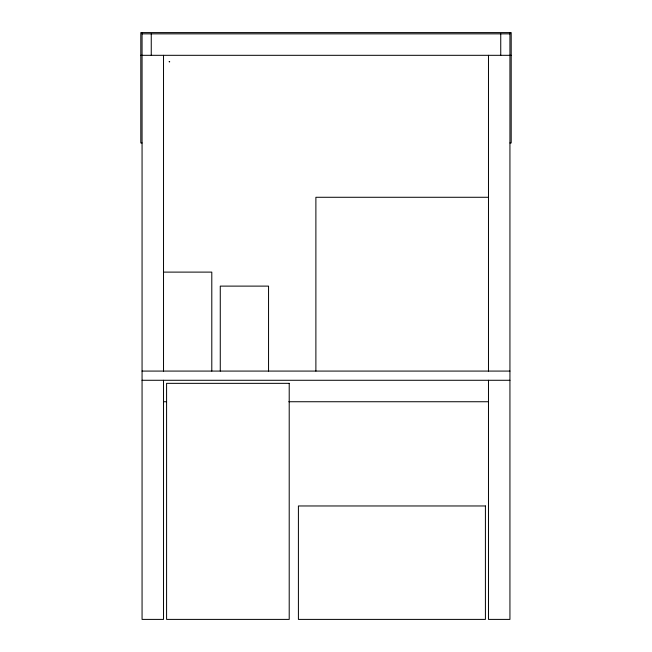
<?xml version="1.0" encoding="UTF-8"?>
<svg xmlns="http://www.w3.org/2000/svg" width="652" height="652" viewBox="0 0 652 652"><rect width="100%" height="100%" fill="white"/><g stroke="black" fill="none" stroke-linecap="round" stroke-linejoin="round"><path stroke-width="0.98" d="M142.063 33.855L509.937 33.855M140.808 55.314L511.192 55.314M142.063 142.967L140.808 142.967L140.808 32.6L511.192 32.6L511.192 142.967L509.937 142.967M488.478 197.279L315.886 197.279L315.886 371.078M163.522 272.112L211.794 272.112L211.794 371.078M142.063 371.078L509.937 371.078M142.063 380.279L509.937 380.279M163.522 401.738L166.578 401.738M288.82 401.738L488.478 401.738M509.937 32.6L509.937 619.4L488.478 619.4L488.478 380.279M500.744 33.855L500.744 55.314M488.478 55.314L488.478 371.078M268.551 371.078L268.551 286.114L220.27 286.114L220.27 371.078M163.522 55.314L163.522 371.078M163.522 380.279L163.522 619.4L142.063 619.4L142.063 32.6M151.256 33.855L151.256 55.314M169.202 61.712C170.025 62.16 169.716 61.451 169.194 61.785M289.211 383.343L166.586 383.343L166.586 619.4L289.211 619.4L289.211 383.343M485.414 505.968L298.412 505.968L298.412 619.4L485.414 619.4L485.414 505.968"/></g></svg>
